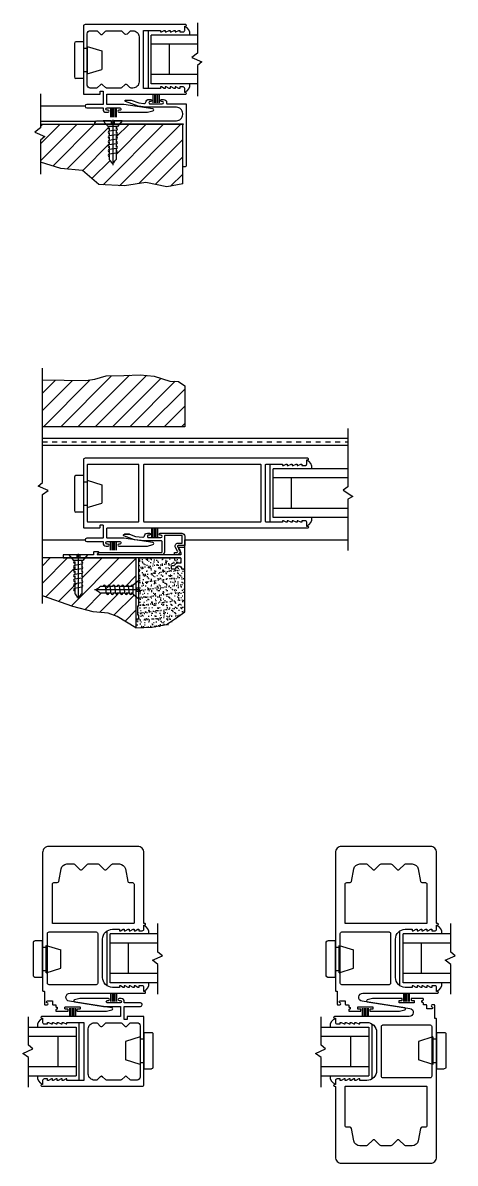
# Model space of a CAD drawing. Extents: x -31.7 to 55.9, y -31.6 to 29.
# Drawn here: x -6.44 to 2.42, y -31.57 to -8.2 of the extents above; entities that cross this region are included whole.
import ezdxf

# ---------------------------------------------------------------- set-up
doc = ezdxf.new("R2010")
doc.units = 0
doc.header["$LTSCALE"] = 0.25
doc.header["$MEASUREMENT"] = 0
doc.linetypes.add('HIDDEN', pattern=[0.375, 0.25, -0.125])
doc.layers.get('0').update_dxf_attribs({"linetype": 'CONTINUOUS'})
for name, color, linetype in [('FRAME', 1, 'CONTINUOUS'), ('GLASS-VINYL', 7, 'CONTINUOUS'), ('MISC', 7, 'CONTINUOUS'), ('SASH', 5, 'CONTINUOUS'), ('SEAL', 7, 'CONTINUOUS'), ('SILL-PAN', 7, 'CONTINUOUS'), ('TEXT', 7, 'CONTINUOUS'), ('VENT', 5, 'CONTINUOUS'), ('WALL', 7, 'CONTINUOUS')]:
    doc.layers.add(name, color=color, linetype=linetype)

# ---------------------------------------------------------------- blocks, each defined once
blk = doc.blocks.new('A$C02B45EA9')
for p, q in [((0, 0.909), (0.097, 0.793)), ((0.161, 0.909), (0, 0.909)), ((0.288, 0.793), (0.097, 0.793)), ((0.161, 0.909), (0.161, 0.857)), ((0.224, 0.857), (0.161, 0.857)), ((0.192, 0.929), (0.192, 0)), ((0.224, 0.909), (0.224, 0.857)), ((0.385, 0.909), (0.224, 0.909)), ((0.385, 0.909), (0.288, 0.793))]:
    blk.add_line(p, q)
at = {"linetype": 'Continuous'}
for p, q in [((0.142, 0.793), (0.118, 0.79)), ((0.267, 0.717), (0.118, 0.695)), ((0.122, 0.793), (0.122, 0.79)), ((0.122, 0.766), (0.122, 0.696)), ((0.263, 0.793), (0.263, 0.741)), ((0.263, 0.716), (0.263, 0.647)), ((0.267, 0.623), (0.118, 0.601)), ((0.267, 0.528), (0.118, 0.507)), ((0.122, 0.671), (0.122, 0.601)), ((0.122, 0.577), (0.122, 0.507)), ((0.122, 0.483), (0.122, 0.413)), ((0.263, 0.622), (0.263, 0.553)), ((0.263, 0.528), (0.263, 0.458)), ((0.267, 0.434), (0.118, 0.412)), ((0.267, 0.34), (0.118, 0.318)), ((0.267, 0.246), (0.118, 0.224)), ((0.122, 0.388), (0.122, 0.319)), ((0.122, 0.307), (0.122, 0.237)), ((0.263, 0.433), (0.263, 0.364)), ((0.263, 0.339), (0.263, 0.237)), ((0.263, 0.245), (0.263, 0.112)), ((0.122, 0.213), (0.122, 0.112)), ((0.186, 0.034), (0.199, 0.034))]:
    blk.add_line(p, q, dxfattribs=at)
for centre, radius, start, end in [((0.122, 0.766), 0.0244, 90, 270), ((0.122, 0.766), 0.0244, 90, 270), ((0.263, 0.741), 0.0244, 270, 90), ((0.122, 0.671), 0.0244, 90, 270), ((0.122, 0.671), 0.0244, 90, 270), ((0.122, 0.577), 0.0244, 90, 270), ((0.122, 0.483), 0.0244, 90, 270), ((0.122, 0.483), 0.0244, 90, 270), ((0.263, 0.647), 0.0244, 270, 90), ((0.263, 0.553), 0.0244, 270, 90), ((0.263, 0.458), 0.0244, 270, 90), ((0.122, 0.388), 0.0244, 90, 270), ((0.122, 0.294), 0.0244, 90, 270), ((0.263, 0.364), 0.0244, 270, 90), ((0.263, 0.27), 0.0244, 270, 90), ((0.122, 0.2), 0.0244, 90, 270), ((0.034, -0.012), 0.152, 20.7051, 54.5638), ((0.186, 0.044), 0.00998, 191.7651, 270), ((0.199, 0.044), 0.00998, 270, 348.2349), ((0.351, -0.012), 0.152, 125.4362, 159.2949)]:
    blk.add_arc(centre, radius, start, end, dxfattribs=at)
blk = doc.blocks.new('A$C65D31368')
at = {"layer": 'MISC', "extrusion": (0, 0, -1), "xscale": 0.25, "yscale": 0.25, "zscale": -0.25}
blk.add_blockref('A$C02B45EA9', (-0.0962, 0), dxfattribs=at)
blk = doc.blocks.new('1-PIECE POCKET INTERLOCKER')
at = {"color": 7}
for p, q in [((0.478, 0.437), (0.478, 0.618)), ((0.509, 0.437), (0.509, 0.618)), ((0.54, 0.437), (0.54, 0.618)), ((0.571, 0.437), (0.571, 0.618)), ((0.602, 0.437), (0.602, 0.618))]:
    blk.add_line(p, q, dxfattribs=at)
at = {"color": 1}
blk.add_lwpolyline([(-0.015, 0), (1.793, 0, 0.414214), (1.803, 0.01), (1.803, 0.032), (1.763, 0.072), (1.443, 0.072), (1.433, 0.062), (1.423, 0.072), (0.125, 0.072, -0.414214), (0, 0.197), (0, 0.223, -0.414214), (0.125, 0.348), (0.756, 0.348), (0.914, 0.372), (1.171, 0.466, 0.8391), (1.166, 0.497), (1.058, 0.497), (0.897, 0.439), (0.795, 0.423, -0.424353), (0.756, 0.452, 0.380508), (0.692, 0.508), (0.652, 0.508, 0.999994), (0.652, 0.468), (0.667, 0.468, -1.000003), (0.667, 0.418), (0.417, 0.418, -0.999996), (0.417, 0.468), (0.432, 0.468, 1), (0.432, 0.508), (0.39, 0.508, 0.414214), (0.328, 0.446), (0.328, 0.428, -0.414214), (0.318, 0.418), (-0.062, 0.418, 0.414214), (-0.072, 0.408), (-0.072, -0.841, 0.414214), (-0.038, -0.875), (-0.01, -0.875, 0.414214), (0, -0.865), (0, -0.601), (0, -0.015)], format="xyb", close=True, dxfattribs=at)
at = {"xscale": 4, "yscale": 4, "zscale": 4}
blk.add_blockref('A$C65D31368', (1.241, -0.837), dxfattribs=at)
blk = doc.blocks.new('3006 STD POST-INTERLOCKER')
for points in [[(-2.074, -0.666), (-2.074, -0.58, -0.414214), (-2.043, -0.55), (-1.974, -0.55), (-1.974, -0.58), (-1.954, -0.58), (-1.894, -0.55), (-1.874, -0.55), (-1.874, -0.58), (-1.854, -0.58), (-1.794, -0.55), (-1.774, -0.55), (-1.774, -0.58), (-1.754, -0.58), (-1.694, -0.55), (-1.674, -0.55), (-1.674, -0.58), (-1.654, -0.58), (-1.594, -0.55), (-1.574, -0.55), (-1.574, -0.58), (-1.231, -0.58), (-1.231, 0.61), (-1.574, 0.61), (-1.574, 0.581), (-1.594, 0.581), (-1.654, 0.61), (-1.674, 0.61), (-1.674, 0.581), (-1.694, 0.581), (-1.754, 0.61), (-1.774, 0.61), (-1.774, 0.581), (-1.794, 0.581), (-1.854, 0.61), (-1.874, 0.61), (-1.874, 0.581), (-1.894, 0.581), (-1.954, 0.61), (-1.974, 0.61), (-1.974, 0.581), (-2.043, 0.581, -0.414214), (-2.074, 0.611), (-2.074, 0.696), (-2.094, 0.696, -0.999996), (-2.094, 0.728), (-0.031, 0.728, -0.414214), (0, 0.697), (0, -0.697), (-0.338, -0.697), (-0.338, -0.635), (-0.4, -0.635), (-0.4, -0.908), (-0.066, -0.908, -1), (-0.066, -0.979), (-0.4, -0.979), (-0.4, -1.006, -0.414214), (-0.462, -1.068), (-0.504, -1.068, -1), (-0.504, -1.028), (-0.484, -1.028, 0.999996), (-0.484, -0.979), (-0.744, -0.979, 1.000003), (-0.744, -1.028), (-0.724, -1.028, -0.999994), (-0.724, -1.068), (-1.312, -1.068), (-1.422, -1.039, -0.811415), (-1.42, -1), (-0.828, -0.908), (-0.478, -0.908), (-0.478, -0.697), (-2.094, -0.697, -0.999996), (-2.094, -0.666), (-2.074, -0.666)], [(-0.891, 0.535), (-0.96, 0.604), (-1.012, 0.604, 0.414214), (-1.137, 0.479), (-1.137, -0.447, 0.414214), (-1.012, -0.572), (-0.973, -0.572, 0.198912), (-0.951, -0.563), (-0.891, -0.504, -0.414214), (-0.847, -0.504), (-0.787, -0.563, 0.198912), (-0.765, -0.572), (-0.473, -0.572, 0.198912), (-0.451, -0.563), (-0.391, -0.504, -0.414214), (-0.347, -0.504), (-0.287, -0.563, 0.198912), (-0.265, -0.572), (-0.138, -0.572, 0.414214), (-0.076, -0.51), (-0.076, 0.542, 0.414214), (-0.138, 0.604), (-0.265, 0.604, 0.198912), (-0.287, 0.594), (-0.347, 0.535, -0.414214), (-0.391, 0.535), (-0.451, 0.594, 0.198912), (-0.473, 0.604), (-0.765, 0.604, 0.198912), (-0.787, 0.594), (-0.847, 0.535)]]:
    blk.add_lwpolyline(points, format="xyb")
blk.add_arc((-0.869, 0.557), 0.031, 225.0005, 315.0002)
blk = doc.blocks.new('Door Bumper - Button Head - Top')
for p, q in [((-5.543, -9.799), (-5.7, -9.799)), ((-5.543, -9.799), (-5.543, -10.549)), ((-5.731, -9.83), (-5.731, -10.518)), ((-5.467, -9.934), (-5.543, -9.934)), ((-5.467, -9.893), (-5.169, -9.986)), ((-5.467, -9.893), (-5.467, -10.455)), ((-5.169, -9.986), (-5.169, -10.362)), ((-5.467, -10.414), (-5.543, -10.414)), ((-5.467, -10.455), (-5.169, -10.362)), ((-5.543, -10.549), (-5.7, -10.549))]:
    blk.add_line(p, q)
for centre, start, end in [((-5.7, -9.83), 90, 180), ((-5.7, -10.518), 180, 270)]:
    blk.add_arc(centre, 0.031, start, end)
blk = doc.blocks.new('A$C3DB10A03')
at = {"linetype": 'Continuous'}
for p, q in [((0.213, 0.263), (0.112, 0.263)), ((0.246, 0.118), (0.224, 0.267)), ((0.307, 0.263), (0.237, 0.263)), ((0.34, 0.118), (0.318, 0.267)), ((0.388, 0.263), (0.319, 0.263)), ((0.434, 0.118), (0.412, 0.267)), ((0.483, 0.263), (0.413, 0.263)), ((0.528, 0.118), (0.507, 0.267)), ((0.577, 0.263), (0.507, 0.263)), ((0.623, 0.118), (0.601, 0.267)), ((0.671, 0.263), (0.601, 0.263)), ((0.717, 0.118), (0.695, 0.267)), ((0.766, 0.263), (0.696, 0.263)), ((0.793, 0.243), (0.79, 0.267)), ((0.793, 0.263), (0.79, 0.263)), ((0.034, 0.199), (0.034, 0.186)), ((0.245, 0.122), (0.112, 0.122)), ((0.339, 0.122), (0.237, 0.122)), ((0.433, 0.122), (0.364, 0.122)), ((0.528, 0.122), (0.458, 0.122)), ((0.622, 0.122), (0.553, 0.122)), ((0.716, 0.122), (0.647, 0.122)), ((0.793, 0.122), (0.741, 0.122))]:
    blk.add_line(p, q, dxfattribs=at)
for p, q in [((0.909, 0.385), (0.793, 0.288)), ((0.793, 0.097), (0.793, 0.288)), ((0.909, 0.224), (0.909, 0.385)), ((0.929, 0.192), (0, 0.192)), ((0.909, 0), (0.793, 0.097)), ((0.857, 0.161), (0.857, 0.224)), ((0.909, 0.224), (0.857, 0.224)), ((0.909, 0.161), (0.857, 0.161)), ((0.909, 0), (0.909, 0.161))]:
    blk.add_line(p, q)
for centre, radius, start, end in [((-0.012, 0.351), 0.152, 290.7051, 324.5638), ((0.2, 0.263), 0.0244, 0, 180), ((0.294, 0.263), 0.0244, 0, 180), ((0.388, 0.263), 0.0244, 0, 180), ((0.483, 0.263), 0.0244, 0, 180), ((0.483, 0.263), 0.0244, 0, 180), ((0.577, 0.263), 0.0244, 0, 180), ((0.671, 0.263), 0.0244, 0, 180), ((0.671, 0.263), 0.0244, 0, 180), ((0.766, 0.263), 0.0244, 0, 180), ((0.766, 0.263), 0.0244, 0, 180), ((0.044, 0.199), 0.00998, 101.7651, 180), ((0.044, 0.186), 0.00998, 180, 258.2349), ((-0.012, 0.034), 0.152, 35.4362, 69.2949), ((0.27, 0.122), 0.0244, 180, 0), ((0.364, 0.122), 0.0244, 180, 0), ((0.458, 0.122), 0.0244, 180, 0), ((0.553, 0.122), 0.0244, 180, 0), ((0.647, 0.122), 0.0244, 180, 0), ((0.741, 0.122), 0.0244, 180, 0)]:
    blk.add_arc(centre, radius, start, end, dxfattribs=at)
blk = doc.blocks.new('A$C078B526A')
for p, q in [((0, 0.909), (0.097, 0.793)), ((0.161, 0.909), (0, 0.909)), ((0.288, 0.793), (0.097, 0.793)), ((0.161, 0.909), (0.161, 0.857)), ((0.224, 0.857), (0.161, 0.857)), ((0.192, 0.929), (0.192, 0)), ((0.224, 0.909), (0.224, 0.857)), ((0.385, 0.909), (0.224, 0.909)), ((0.385, 0.909), (0.288, 0.793))]:
    blk.add_line(p, q)
at = {"linetype": 'Continuous'}
for p, q in [((0.142, 0.793), (0.118, 0.79)), ((0.267, 0.717), (0.118, 0.695)), ((0.122, 0.793), (0.122, 0.79)), ((0.122, 0.766), (0.122, 0.696)), ((0.263, 0.793), (0.263, 0.741)), ((0.263, 0.716), (0.263, 0.647)), ((0.267, 0.623), (0.118, 0.601)), ((0.267, 0.528), (0.118, 0.507)), ((0.122, 0.671), (0.122, 0.601)), ((0.122, 0.577), (0.122, 0.507)), ((0.122, 0.483), (0.122, 0.413)), ((0.263, 0.622), (0.263, 0.553)), ((0.263, 0.528), (0.263, 0.458)), ((0.267, 0.434), (0.118, 0.412)), ((0.267, 0.34), (0.118, 0.318)), ((0.267, 0.246), (0.118, 0.224)), ((0.122, 0.388), (0.122, 0.319)), ((0.122, 0.307), (0.122, 0.237)), ((0.263, 0.433), (0.263, 0.364)), ((0.263, 0.339), (0.263, 0.237)), ((0.263, 0.245), (0.263, 0.112)), ((0.122, 0.213), (0.122, 0.112)), ((0.186, 0.034), (0.199, 0.034))]:
    blk.add_line(p, q, dxfattribs=at)
for centre, radius, start, end in [((0.122, 0.766), 0.0244, 90, 270), ((0.122, 0.766), 0.0244, 90, 270), ((0.263, 0.741), 0.0244, 270, 90), ((0.122, 0.671), 0.0244, 90, 270), ((0.122, 0.671), 0.0244, 90, 270), ((0.122, 0.577), 0.0244, 90, 270), ((0.122, 0.483), 0.0244, 90, 270), ((0.122, 0.483), 0.0244, 90, 270), ((0.263, 0.647), 0.0244, 270, 90), ((0.263, 0.553), 0.0244, 270, 90), ((0.263, 0.458), 0.0244, 270, 90), ((0.122, 0.388), 0.0244, 90, 270), ((0.122, 0.294), 0.0244, 90, 270), ((0.263, 0.364), 0.0244, 270, 90), ((0.263, 0.27), 0.0244, 270, 90), ((0.122, 0.2), 0.0244, 90, 270), ((0.034, -0.012), 0.152, 20.7051, 54.5638), ((0.186, 0.044), 0.00998, 191.7651, 270), ((0.199, 0.044), 0.00998, 270, 348.2349), ((0.351, -0.012), 0.152, 125.4362, 159.2949)]:
    blk.add_arc(centre, radius, start, end, dxfattribs=at)
blk = doc.blocks.new('3756 2 pc Post Interlocker')
for p, q in [((-0.678, 0.418), (-0.678, 0.598)), ((-0.647, 0.418), (-0.647, 0.598)), ((-0.616, 0.418), (-0.616, 0.598)), ((-0.585, 0.418), (-0.585, 0.598)), ((-0.554, 0.418), (-0.554, 0.598))]:
    blk.add_line(p, q)
blk.add_lwpolyline([(-1.133, 0.487), (-1.01, 0.442), (-0.862, 0.425, 0.41874), (-0.827, 0.452, -0.384071), (-0.766, 0.508), (-0.726, 0.508, -0.999994), (-0.726, 0.468), (-0.741, 0.468, 1.000003), (-0.741, 0.418), (-0.491, 0.418, 0.999996), (-0.491, 0.468), (-0.506, 0.468, -1), (-0.506, 0.508), (-0.062, 0.508, -0.414214), (0, 0.446), (0, 0.318), (0, 0.262, -0.414214), (-0.01, 0.252), (-0.138, 0.252, 0.577352), (-0.146, 0.237), (-0.103, 0.161, -0.339456), (-0.112, 0.089), (-0.139, 0.062), (-0.2, 0.062, -0.414214), (-0.21, 0.072), (-0.21, 0.102, -0.414214), (-0.2, 0.112), (-0.164, 0.112, 0.198912), (-0.157, 0.115), (-0.147, 0.124, 0.339456), (-0.146, 0.136), (-0.19, 0.212, -0.577352), (-0.138, 0.302), (-0.06, 0.302, 0.414214), (-0.05, 0.312), (-0.05, 0.448, 0.414214), (-0.06, 0.458), (-0.406, 0.458, 0.414214), (-0.416, 0.448), (-0.416, 0.122, -0.414214), (-0.476, 0.062), (-1.784, 0.062, -0.668179), (-1.791, 0.079), (-1.761, 0.109, -0.198912), (-1.754, 0.112), (-0.476, 0.112, 0.414214), (-0.466, 0.122), (-0.466, 0.338, 0.414214), (-0.476, 0.348), (-0.828, 0.348), (-1.028, 0.372), (-1.247, 0.452, -0.701346), (-1.234, 0.487), (-1.133, 0.487), (-1.234, 0.487)], format="xyb")
blk.add_lwpolyline([(-0.08, -0.01), (-0.08, -0.099, -0.414214), (-0.09, -0.109), (-0.126, -0.109, 0.258619), (-0.225, -0.164), (-0.267, -0.164, 0.414214), (-0.277, -0.174), (-0.277, -0.216, 0.414214), (-0.267, -0.226), (-0.188, -0.226, -1), (-0.064, -0.226), (-0.01, -0.226, 0.414214), (0, -0.216), (0, 0.202, 0.414214), (-0.01, 0.212), (-0.116, 0.212, 0.57735), (-0.129, 0.189), (-0.08, 0.105), (-0.08, 0.072, -0.414214), (-0.09, 0.062), (-1.784, 0.062, -0.668179), (-1.791, 0.079), (-1.763, 0.107, 0.668179), (-1.77, 0.124), (-1.86, 0.124, 0.414214), (-1.87, 0.114), (-1.87, 0.072, -0.414214), (-1.88, 0.062), (-2.167, 0.062), (-2.182, 0.047), (-2.197, 0.062), (-2.485, 0.062, 0.414214), (-2.495, 0.052), (-2.495, 0.01, 0.414214), (-2.485, 0), (-1.01, 0, -0.414214), (-1, -0.01), (-1, -1.237, 0.414214), (-0.987, -1.25), (-0.951, -1.25, 0.414214), (-0.938, -1.237), (-0.938, -1.17), (-0.96, -1.17), (-0.96, -0.982), (-0.938, -0.982), (-0.938, -0.01, -0.414214), (-0.928, 0), (-0.09, 0, -0.414214)], format="xyb", close=True)
for name, p in [('A$C078B526A', (-2.375, -0.847)), ('A$C3DB10A03', (-1.847, -0.846))]:
    blk.add_blockref(name, p)
blk = doc.blocks.new('A$C1D443341')
for p, q in [((0, 0.719), (0, 0.031)), ((0.188, 0.75), (0.031, 0.75)), ((0.188, 0.75), (0.188, 0)), ((0.264, 0.615), (0.188, 0.615)), ((0.264, 0.656), (0.562, 0.563)), ((0.264, 0.656), (0.264, 0.094)), ((0.562, 0.563), (0.562, 0.187)), ((0.188, 0), (0.031, 0)), ((0.264, 0.135), (0.188, 0.135)), ((0.264, 0.094), (0.562, 0.187))]:
    blk.add_line(p, q)
for centre, start, end in [((0.031, 0.719), 90, 180), ((0.031, 0.031), 180, 270)]:
    blk.add_arc(centre, 0.031, start, end)
blk = doc.blocks.new('A$C47D80548')
at = {"layer": 'MISC', "xscale": 0.25, "yscale": 0.25, "zscale": 0.25}
blk.add_blockref('A$C1D443341', (0, 0), dxfattribs=at)
blk = doc.blocks.new('A$C1B9D595B')
at = {"layer": 'FRAME', "rotation": 180}
blk.add_blockref('A$C47D80548', (0.1405, 0.1875), dxfattribs=at)
blk = doc.blocks.new('A$C363677CB')
at = {"layer": 'SASH', "rotation": 180}
blk.add_blockref('A$C1B9D595B', (0.1405, 0.1875), dxfattribs=at)
blk = doc.blocks.new('BUMPER')
at = {"layer": 'TEXT', "rotation": 180}
blk.add_blockref('A$C363677CB', (0.047, 0.0937), dxfattribs=at)
blk = doc.blocks.new('3034 HP INTERLOCKER')
for points in [[(0.668, -0.713), (-0.864, -0.713, -0.414214), (-0.879, -0.698), (-0.879, -0.696, -0.414214), (-0.864, -0.681), (-0.843, -0.681), (-0.843, -0.596, -0.414214), (-0.812, -0.565), (-0.743, -0.565), (-0.743, -0.595), (-0.723, -0.595), (-0.663, -0.565), (-0.643, -0.565), (-0.643, -0.595), (-0.623, -0.595), (-0.563, -0.565), (-0.543, -0.565), (-0.543, -0.595), (-0.523, -0.595), (-0.463, -0.565), (-0.443, -0.565), (-0.443, -0.595), (-0.423, -0.595), (-0.363, -0.565), (-0.343, -0.565), (-0.343, -0.595), (-0.2, -0.595, 0.414214), (0, -0.395), (0, 0.395, 0.414214), (-0.2, 0.595), (-0.343, 0.595), (-0.343, 0.565), (-0.363, 0.565), (-0.423, 0.595), (-0.443, 0.595), (-0.443, 0.565), (-0.463, 0.565), (-0.523, 0.595), (-0.543, 0.595), (-0.543, 0.565), (-0.563, 0.565), (-0.623, 0.595), (-0.643, 0.595), (-0.643, 0.565), (-0.663, 0.565), (-0.723, 0.595), (-0.743, 0.595), (-0.743, 0.565), (-0.812, 0.565, -0.414214), (-0.843, 0.596), (-0.843, 0.681), (-0.864, 0.681, -0.414214), (-0.879, 0.696), (-0.879, 0.698, -0.414214), (-0.864, 0.713), (-0.853, 0.713, 0.414214), (-0.843, 0.723), (-0.843, 2.166, -0.414214), (-0.718, 2.291), (1.106, 2.291, -0.414214), (1.231, 2.166), (1.231, -0.663, -0.414214), (1.221, -0.673), (1.203, -0.673, 0.414214), (1.193, -0.683), (1.193, -0.942, -0.414214), (1.183, -0.952), (1.137, -0.952, -0.939023), (1.135, -0.916, 0.825462), (1.131, -0.87), (1.038, -0.87, 0.414214), (1.028, -0.88), (1.028, -0.942, -0.414214), (1.018, -0.952), (0.969, -0.952, 0.414214), (0.959, -0.962), (0.959, -0.986, -0.414214), (0.941, -1.004), (0.939, -1.004, 0.414214), (0.929, -1.014), (0.929, -1.034, 0.414214), (0.939, -1.044), (0.941, -1.044, -0.414214), (0.959, -1.062), (0.959, -1.074, -0.414214), (0.949, -1.084), (0.717, -1.084, -0.414214), (0.707, -1.074), (0.707, -1.054, -0.414214), (0.717, -1.044), (0.762, -1.044, 0.414214), (0.772, -1.034), (0.772, -1.004, 0.414214), (0.762, -0.994), (0.472, -0.994, 0.414214), (0.462, -1.004), (0.462, -1.034, 0.414214), (0.472, -1.044), (0.517, -1.044, -0.414214), (0.527, -1.054), (0.527, -1.074, -0.414214), (0.517, -1.084), (-0.081, -1.084), (-0.191, -1.054, -0.811411), (-0.189, -1.015), (0.681, -0.881, 0.924595)], [(0.731, 1.933), (0.592, 1.933, 0.198912), (0.57, 1.924), (0.466, 1.82, -0.414214), (0.422, 1.82), (0.318, 1.924, 0.198912), (0.296, 1.933), (0.092, 1.933, 0.198912), (0.07, 1.924), (-0.034, 1.82, -0.414214), (-0.078, 1.82), (-0.182, 1.924, 0.198912), (-0.204, 1.933), (-0.343, 1.933, 0.360886), (-0.465, 1.831), (-0.513, 1.577, -0.358365), (-0.543, 1.552), (-0.612, 1.552, 0.414214), (-0.643, 1.521), (-0.643, 0.723, 0.414214), (-0.633, 0.713), (1.021, 0.713, 0.414214), (1.031, 0.723), (1.031, 1.521, 0.414214), (1, 1.552), (0.931, 1.552, -0.358365), (0.901, 1.577), (0.853, 1.831, 0.360886)], [(1.099, -0.542, 0.414214), (1.13, -0.511), (1.13, 0.51, 0.414214), (1.099, 0.541), (0.132, 0.541, 0.414214), (0.101, 0.51), (0.101, -0.511, 0.414214), (0.132, -0.542)]]:
    blk.add_lwpolyline(points, format="xyb", close=True)
blk = doc.blocks.new('3704_2.5in_Pocket_Sightline_Interlocker')
blk.add_lwpolyline([(0.863, -0.713, 1.271834), (0.863, -0.681), (0.843, -0.681), (0.843, -0.596, 0.414214), (0.812, -0.565), (0.743, -0.565), (0.743, -0.595), (0.723, -0.595), (0.663, -0.565), (0.643, -0.565), (0.643, -0.595), (0.623, -0.595), (0.563, -0.565), (0.543, -0.565), (0.543, -0.595), (0.523, -0.595), (0.463, -0.565), (0.443, -0.565), (0.443, -0.595), (0.423, -0.595), (0.363, -0.565), (0.343, -0.565), (0.343, -0.595), (0.01, -0.595, -0.414214), (0, -0.585), (0, 0.585, -0.414214), (0.01, 0.595), (0.343, 0.595), (0.343, 0.565), (0.363, 0.565), (0.423, 0.595), (0.443, 0.595), (0.443, 0.565), (0.463, 0.565), (0.523, 0.595), (0.543, 0.595), (0.543, 0.565), (0.563, 0.565), (0.623, 0.595), (0.643, 0.595), (0.643, 0.565), (0.663, 0.565), (0.723, 0.595), (0.743, 0.595), (0.743, 0.565), (0.812, 0.565, 0.414214), (0.843, 0.596), (0.843, 0.681), (0.863, 0.681, 1.112348), (0.863, 0.713), (-3.7, 0.713, 0.414214), (-3.731, 0.682), (-3.731, -0.703, 0.414214), (-3.721, -0.713), (-3.403, -0.713, 0.414214), (-3.393, -0.703), (-3.393, -0.661, -0.414214), (-3.383, -0.651), (-3.341, -0.651, -0.414214), (-3.331, -0.661), (-3.331, -0.914, -0.414214), (-3.341, -0.924), (-3.665, -0.924, 1), (-3.665, -0.994), (-3.331, -0.994), (-3.331, -1.022, 0.414214), (-3.269, -1.084), (-3.227, -1.084, 1), (-3.227, -1.044), (-3.247, -1.044, -0.999996), (-3.247, -0.994), (-2.987, -0.994, -1.000003), (-2.987, -1.044), (-3.007, -1.044, 0.999994), (-3.007, -1.084), (-2.419, -1.084), (-2.309, -1.054, 0.811415), (-2.311, -1.015), (-2.903, -0.924), (-3.243, -0.924, -0.414214), (-3.253, -0.914), (-3.253, -0.723, -0.414214), (-3.243, -0.713), (0.863, -0.713)], format="xyb")
for points in [[(-2.606, 0.588), (-3.645, 0.588, 0.414214), (-3.655, 0.578), (-3.655, -0.578, 0.414214), (-3.645, -0.588), (-2.606, -0.588, 0.414214), (-2.596, -0.578), (-2.596, 0.578, 0.414214)], [(-0.104, 0.588), (-2.492, 0.588, 0.414214), (-2.502, 0.578), (-2.502, -0.578, 0.414214), (-2.492, -0.588), (-0.104, -0.588, 0.414214), (-0.094, -0.578), (-0.094, 0.578, 0.414214)]]:
    blk.add_lwpolyline(points, format="xyb", close=True)

msp = doc.modelspace()

# ---------------------------------------------------------------- hatches: boundary and pattern name
h = msp.add_hatch()
h.set_pattern_fill('ANSI31', color=256, scale=2, style=0)
h.paths.add_polyline_path([(-3.16566, -10.27514), (-4.46668, -10.27514), (-4.50352, -10.31904), (-4.52807, -10.31904), (-4.52807, -10.34659, -0.94475952), (-4.5253, -10.39531), (-4.52807, -10.39571), (-4.52807, -10.44086, -0.94475952), (-4.5253, -10.48959), (-4.52807, -10.48999), (-4.52807, -10.53514, -0.94475952), (-4.5253, -10.58387), (-4.52807, -10.58427), (-4.52807, -10.62942, -0.94475952), (-4.5253, -10.67815), (-4.52807, -10.67855), (-4.52807, -10.7237, -0.94475952), (-4.5253, -10.77243), (-4.52807, -10.77283), (-4.52807, -10.81798, -0.94475952), (-4.5253, -10.86671), (-4.52807, -10.86711), (-4.52807, -10.8751), (-4.52807, -11.0001, 0.14882082), (-4.58211, -11.0702, -0.35527225), (-4.59188, -11.07814), (-4.61246, -11.07814, 0.0090398), (-4.61421, -11.07293, -0.07335709), (-4.61521, -11.0702, 0.14882082), (-4.66926, -11.0001), (-4.66926, -10.9367, -0.94475952), (-4.67203, -10.88798), (-4.66926, -10.88757), (-4.66926, -10.84242, -0.94475952), (-4.67203, -10.7937), (-4.66926, -10.79329), (-4.66926, -10.74814, -0.94475952), (-4.67203, -10.69942), (-4.66926, -10.69902), (-4.66926, -10.65387, -0.94475952), (-4.67203, -10.60514), (-4.66926, -10.60474), (-4.66926, -10.55959, -0.94475952), (-4.67203, -10.51086), (-4.66926, -10.51046), (-4.66926, -10.46531, -0.94475952), (-4.67203, -10.41658), (-4.66926, -10.41618), (-4.66926, -10.37103, -0.68357877), (-4.6858, -10.32859), (-4.73064, -10.27514), (-6.07758, -10.27514), (-6.07758, -10.35053), (-6.19181, -10.4348), (-5.98793, -10.52626), (-6.07758, -10.60053), (-6.07758, -11.05133), (-5.66419, -11.18318), (-5.21973, -11.22054), (-4.88681, -11.50931), (-4.35622, -11.53997), (-3.91982, -11.46707), (-3.49064, -11.56071), (-3.16566, -11.4963)])
at = {"layer": 'TEXT'}
h = msp.add_hatch(dxfattribs=at)
h.set_pattern_fill('ANSI31', color=256, scale=2, style=0)
h.set_pattern_definition([(45, (0.22255, -26.4977), (-0.1767767, 0.1767767), [])])
h.paths.add_polyline_path([(-3.12323, -15.63547), (-3.25129, -15.54385), (-3.42984, -15.54106), (-3.74755, -15.43988), (-4.03512, -15.40857), (-4.3739, -15.4261), (-4.73482, -15.4344), (-4.96583, -15.50148), (-5.15202, -15.52997), (-6.0386, -15.51602), (-6.0386, -16.47548), (-3.12272, -16.47547)])
edge = h.paths.add_edge_path()
edge.add_line((-5.37828, -19.50348), (-5.37551, -19.50308))
edge.add_line((-5.37551, -19.50308), (-5.37551, -19.45793))
edge.add_arc((-5.37551, -19.43349), 0.02444, 96.508147, 270, ccw=False)
edge.add_line((-5.37828, -19.4092), (-5.37551, -19.4088))
edge.add_line((-5.37551, -19.4088), (-5.37551, -19.36365))
edge.add_arc((-5.37551, -19.33921), 0.02444, 96.508147, 270, ccw=False)
edge.add_line((-5.37828, -19.31492), (-5.37551, -19.31452))
edge.add_line((-5.37551, -19.31452), (-5.37551, -19.26937))
edge.add_arc((-5.37551, -19.24493), 0.02444, 96.207693, 270, ccw=False)
edge.add_line((-5.37816, -19.22063), (-5.37551, -19.22025))
edge.add_line((-5.37551, -19.22025), (-5.37551, -19.21738))
edge.add_line((-5.37551, -19.21738), (-5.40006, -19.21738))
edge.add_line((-5.40006, -19.21738), (-5.4453, -19.16348))
edge.add_line((-5.4453, -19.16348), (-5.60742, -19.16348))
edge.add_line((-5.60742, -19.16348), (-6.0386, -19.16348))
edge.add_line((-6.0386, -19.16348), (-6.0386, -19.9423))
edge.add_line((-6.0386, -19.9423), (-5.4194, -20.15919))
edge.add_line((-5.4194, -20.15919), (-4.99974, -20.26837))
edge.add_line((-4.99974, -20.26837), (-4.69043, -20.29382))
edge.add_line((-4.69043, -20.29382), (-4.5056, -20.36606))
edge.add_line((-4.5056, -20.36606), (-4.12262, -20.5923))
edge.add_line((-4.12262, -20.5923), (-4.12262, -19.95679))
edge.add_line((-4.12262, -19.95679), (-4.17624, -19.9118))
edge.add_line((-4.17624, -19.9118), (-4.17624, -19.88725))
edge.add_line((-4.17624, -19.88725), (-4.20379, -19.88725))
edge.add_arc((-4.22823, -19.88725), 0.02444, 186.508147, 360, ccw=False)
edge.add_line((-4.25252, -19.89002), (-4.25292, -19.88725))
edge.add_line((-4.25292, -19.88725), (-4.29807, -19.88725))
edge.add_arc((-4.32251, -19.88725), 0.02444, 186.508147, 360, ccw=False)
edge.add_line((-4.3468, -19.89002), (-4.3472, -19.88725))
edge.add_line((-4.3472, -19.88725), (-4.39235, -19.88725))
edge.add_arc((-4.41679, -19.88725), 0.02444, 186.508147, 360, ccw=False)
edge.add_line((-4.44108, -19.89002), (-4.44148, -19.88725))
edge.add_line((-4.44148, -19.88725), (-4.48663, -19.88725))
edge.add_arc((-4.51107, -19.88725), 0.02444, 186.508147, 360, ccw=False)
edge.add_line((-4.53535, -19.89002), (-4.53576, -19.88725))
edge.add_line((-4.53576, -19.88725), (-4.58091, -19.88725))
edge.add_arc((-4.60535, -19.88725), 0.02444, 186.508147, 360, ccw=False)
edge.add_line((-4.62963, -19.89002), (-4.63004, -19.88725))
edge.add_line((-4.63004, -19.88725), (-4.67519, -19.88725))
edge.add_arc((-4.69963, -19.88725), 0.02444, 186.508147, 360, ccw=False)
edge.add_line((-4.72391, -19.89002), (-4.72431, -19.88725))
edge.add_line((-4.72431, -19.88725), (-4.73231, -19.88725))
edge.add_line((-4.73231, -19.88725), (-4.85731, -19.88725))
edge.add_arc((-4.98114, -19.97537), 0.15198, 35.436208, 69.294922)
edge.add_arc((-4.92537, -19.82343), 0.00998, 180, 258.234857, ccw=False)
edge.add_line((-4.93534, -19.82343), (-4.93534, -19.80286))
edge.add_arc((-4.98114, -19.65794), 0.15198, 287.535643, 289.607357)
edge.add_arc((-4.92537, -19.80987), 0.00998, 101.765143, 118.547291, ccw=False)
edge.add_arc((-4.98114, -19.65794), 0.15198, 290.705078, 324.563792)
edge.add_line((-4.85731, -19.74606), (-4.79391, -19.74606))
edge.add_arc((-4.76946, -19.74606), 0.02444, 6.508147, 180, ccw=False)
edge.add_line((-4.74518, -19.74329), (-4.73455, -19.81665))
edge.add_line((-4.73455, -19.81665), (-4.64027, -19.81665))
edge.add_line((-4.64027, -19.81665), (-4.6505, -19.74606))
edge.add_line((-4.6505, -19.74606), (-4.65074, -19.74606))
edge.add_line((-4.65074, -19.74606), (-4.69963, -19.74606))
edge.add_arc((-4.67519, -19.74606), 0.02444, 6.508147, 180, ccw=False)
edge.add_line((-4.6509, -19.74329), (-4.6505, -19.74606))
edge.add_line((-4.6505, -19.74606), (-4.60535, -19.74606))
edge.add_arc((-4.58091, -19.74606), 0.02444, 6.508147, 180, ccw=False)
edge.add_line((-4.55662, -19.74329), (-4.55622, -19.74606))
edge.add_line((-4.55622, -19.74606), (-4.51107, -19.74606))
edge.add_arc((-4.48663, -19.74606), 0.02444, 6.508147, 180, ccw=False)
edge.add_line((-4.46234, -19.74329), (-4.46194, -19.74606))
edge.add_line((-4.46194, -19.74606), (-4.41679, -19.74606))
edge.add_arc((-4.39235, -19.74606), 0.02444, 6.508147, 180, ccw=False)
edge.add_line((-4.36806, -19.74329), (-4.36766, -19.74606))
edge.add_line((-4.36766, -19.74606), (-4.32251, -19.74606))
edge.add_arc((-4.29807, -19.74606), 0.02444, 6.508147, 180, ccw=False)
edge.add_line((-4.27378, -19.74329), (-4.27338, -19.74606))
edge.add_line((-4.27338, -19.74606), (-4.22823, -19.74606))
edge.add_arc((-4.20379, -19.74606), 0.02444, 6.207693, 180, ccw=False)
edge.add_line((-4.17949, -19.74341), (-4.17911, -19.74606))
edge.add_line((-4.17911, -19.74606), (-4.17624, -19.74606))
edge.add_line((-4.17624, -19.74606), (-4.17624, -19.72151))
edge.add_line((-4.17624, -19.72151), (-4.12262, -19.67651))
edge.add_line((-4.12262, -19.67651), (-4.12262, -19.17197))
edge.add_arc((-4.13251, -19.17347), 0.01, 8.667505, 90)
edge.add_line((-4.13251, -19.16348), (-5.16454, -19.16348))
edge.add_line((-5.16454, -19.16348), (-5.20978, -19.21738))
edge.add_line((-5.20978, -19.21738), (-5.23432, -19.21738))
edge.add_line((-5.23432, -19.21738), (-5.23432, -19.24493))
edge.add_arc((-5.23432, -19.26937), 0.02444, -83.491853, 90, ccw=False)
edge.add_line((-5.23155, -19.29366), (-5.23432, -19.29406))
edge.add_line((-5.23432, -19.29406), (-5.23432, -19.33921))
edge.add_arc((-5.23432, -19.36365), 0.02444, -83.491853, 90, ccw=False)
edge.add_line((-5.23155, -19.38793), (-5.23432, -19.38834))
edge.add_line((-5.23432, -19.38834), (-5.23432, -19.43349))
edge.add_arc((-5.23432, -19.45793), 0.02444, -83.491853, 90, ccw=False)
edge.add_line((-5.23155, -19.48221), (-5.23432, -19.48262))
edge.add_line((-5.23432, -19.48262), (-5.23432, -19.52776))
edge.add_arc((-5.23432, -19.55221), 0.02444, -83.491853, 90, ccw=False)
edge.add_line((-5.23155, -19.57649), (-5.23432, -19.57689))
edge.add_line((-5.23432, -19.57689), (-5.23432, -19.62204))
edge.add_arc((-5.23432, -19.64649), 0.02444, -83.491853, 90, ccw=False)
edge.add_line((-5.23155, -19.67077), (-5.23432, -19.67117))
edge.add_line((-5.23432, -19.67117), (-5.23432, -19.71632))
edge.add_arc((-5.23432, -19.74077), 0.02444, -83.491853, 90, ccw=False)
edge.add_line((-5.23155, -19.76505), (-5.23432, -19.76545))
edge.add_line((-5.23432, -19.76545), (-5.23432, -19.77345))
edge.add_line((-5.23432, -19.77345), (-5.23432, -19.89845))
edge.add_arc((-5.14621, -20.02227), 0.15198, 125.436208, 159.294922)
edge.add_arc((-5.29814, -19.96651), 0.00998, 270, 348.234857, ccw=False)
edge.add_line((-5.29814, -19.97648), (-5.31871, -19.97648))
edge.add_arc((-5.46363, -20.02227), 0.15198, 17.535643, 19.607357)
edge.add_arc((-5.3117, -19.96651), 0.00998, 191.765143, 208.547291, ccw=False)
edge.add_arc((-5.46363, -20.02227), 0.15198, 20.705078, 54.563792)
edge.add_line((-5.37551, -19.89845), (-5.37551, -19.83505))
edge.add_arc((-5.37551, -19.8106), 0.02444, 96.508147, 270, ccw=False)
edge.add_line((-5.37828, -19.78632), (-5.30492, -19.77568))
edge.add_line((-5.30492, -19.77568), (-5.30492, -19.68141))
edge.add_line((-5.30492, -19.68141), (-5.37551, -19.69164))
edge.add_line((-5.37551, -19.69164), (-5.37551, -19.69188))
edge.add_line((-5.37551, -19.69188), (-5.37551, -19.74077))
edge.add_arc((-5.37551, -19.71632), 0.02444, 96.508147, 270, ccw=False)
edge.add_line((-5.37828, -19.69204), (-5.37551, -19.69164))
edge.add_line((-5.37551, -19.69164), (-5.37551, -19.64649))
edge.add_arc((-5.37551, -19.62204), 0.02444, 96.508147, 270, ccw=False)
edge.add_line((-5.37828, -19.59776), (-5.37551, -19.59736))
edge.add_line((-5.37551, -19.59736), (-5.37551, -19.55221))
edge.add_arc((-5.37551, -19.52776), 0.02444, 96.508147, 270, ccw=False)
at = {"layer": 'WALL'}
h = msp.add_hatch(dxfattribs=at)
h.set_pattern_fill('AR-SAND', color=256, scale=0.06, style=0)
h.set_pattern_definition([(37.5, (-19.58229, -28.86056), (-0.0037796, 0.11560943), [0, -0.0912, 0, -0.102, 0, -0.0975]), (7.5, (-19.58229, -28.86056), (0.1061866, 0.1693288), [0, -0.0492, 0, -0.0822, 0, -0.0315]), (327.5, (-19.65609, -28.86056), (0.1868485, 0.00033954), [0, -0.03, 0, -0.108, 0, -0.141]), (317.5, (-19.65609, -28.86056), (0.1803676, 0.0526605), [0, -0.015, 0, -0.0708, 0, -0.081])])
h.paths.add_polyline_path([(-3.39963, -19.379), (-3.39963, -19.337, -0.41421356), (-3.38963, -19.327), (-3.34794, -19.327, -0.25861907), (-3.24872, -19.272), (-3.21271, -19.272, 0.41421356), (-3.20271, -19.262), (-3.20271, -19.17347, 0.41421356), (-3.21271, -19.16348), (-4.05063, -19.16348, 0.41421356), (-4.06063, -19.17347), (-4.06063, -20.14538), (-4.08262, -20.14538), (-4.08262, -20.33336), (-4.06063, -20.33336), (-4.06063, -20.40002, -0.41421356), (-4.07396, -20.41335), (-4.10929, -20.41335, -0.41421356), (-4.12262, -20.40002), (-4.12262, -20.59231), (-3.52596, -20.57002), (-3.12278, -20.26439), (-3.12278, -19.38012, -0.38174914), (-3.13272, -19.389), (-3.18672, -19.389, 1), (-3.31072, -19.389), (-3.38963, -19.389, -0.41421356)])

# ---------------------------------------------------------------- linework, layer by layer
for p, q in [((-5.38472, -8.61764), (-5.38472, -9.30564)), ((-5.19672, -8.58664), (-5.35372, -8.58664)), ((-5.19672, -8.58664), (-5.19672, -9.33664)), ((-5.12072, -8.72164), (-5.19672, -8.72164)), ((-5.12072, -8.68064), (-4.82272, -8.77364)), ((-5.12072, -8.68064), (-5.12072, -9.24264)), ((-4.82272, -8.77364), (-4.82272, -9.14964)), ((-5.19672, -9.33664), (-5.35372, -9.33664)), ((-5.12072, -9.20164), (-5.19672, -9.20164)), ((-5.12072, -9.24264), (-4.82272, -9.14964))]:
    msp.add_line(p, q)
for centre, start, end in [((-5.35372, -8.61764), 90, 180), ((-5.35372, -9.30564), 180, 270)]:
    msp.add_arc(centre, 0.031, start, end)
at = {"layer": 'GLASS-VINYL'}
for p, q in [((-3.87522, -8.35114), (-3.87522, -9.54114)), ((-2.86485, -8.19614), (-2.86485, -8.82114)), ((-2.86485, -8.44614), (-3.81022, -8.44614)), ((-3.81022, -9.44614), (-3.81022, -8.44614)), ((-2.86485, -8.63364), (-3.81022, -8.63364)), ((-3.43522, -9.25864), (-3.43522, -8.63364)), ((-2.86485, -8.82114), (-2.97909, -8.90541)), ((-2.97909, -8.90541), (-2.77521, -8.99687)), ((-2.77521, -8.99687), (-2.86485, -9.07114)), ((-2.86485, -9.07114), (-2.86485, -9.69614)), ((-2.86485, -9.25864), (-3.81022, -9.25864)), ((-2.86485, -9.44614), (-3.81022, -9.44614)), ((-5.28367, -29.87098), (-5.28367, -28.68098)), ((0.71633, -29.83834), (0.71633, -28.71362)), ((-6.32695, -28.77598), (-5.34867, -28.77598)), ((-6.32695, -28.96348), (-5.34867, -28.96348)), ((-5.72367, -28.96348), (-5.72367, -29.58848)), ((-5.34867, -28.77598), (-5.34867, -29.77598)), ((-0.32695, -28.77598), (0.65133, -28.77598)), ((-0.32695, -28.96348), (0.65133, -28.96348)), ((0.27633, -28.96348), (0.27633, -29.58848)), ((0.65133, -28.77598), (0.65133, -29.77598)), ((-6.32695, -29.58848), (-5.34867, -29.58848)), ((-0.32695, -29.58848), (0.65133, -29.58848)), ((-6.32695, -29.77598), (-5.34867, -29.77598)), ((-0.32695, -29.77598), (0.65133, -29.77598))]:
    msp.add_line(p, q, dxfattribs=at)
at = {"layer": 'GLASS-VINYL', "color": 7}
for p, q in [((-1.37348, -18.42273), (-1.37348, -17.24673)), ((-1.30848, -18.33473), (-1.30848, -17.33473)), ((0.21606, -17.33473), (-1.30848, -17.33473)), ((0.21606, -17.52223), (-1.30848, -17.52223)), ((-0.93348, -18.14723), (-0.93348, -17.52223)), ((0.21606, -18.14723), (-1.30848, -18.14723)), ((0.21606, -18.33473), (-1.30848, -18.33473)), ((-4.71467, -27.93034), (-4.71467, -26.80562)), ((-4.64967, -27.86798), (-4.64967, -26.86798)), ((-3.67139, -26.86798), (-4.64967, -26.86798)), ((1.28533, -27.93034), (1.28533, -26.80562)), ((1.35033, -27.86798), (1.35033, -26.86798)), ((2.32861, -26.86798), (1.35033, -26.86798)), ((-3.67139, -27.05548), (-4.64967, -27.05548)), ((-4.27467, -27.68048), (-4.27467, -27.05548)), ((2.32861, -27.05548), (1.35033, -27.05548)), ((1.72533, -27.68048), (1.72533, -27.05548)), ((-3.67139, -27.68048), (-4.64967, -27.68048)), ((2.32861, -27.68048), (1.35033, -27.68048)), ((-3.67139, -27.86798), (-4.64967, -27.86798)), ((2.32861, -27.86798), (1.35033, -27.86798))]:
    msp.add_line(p, q, dxfattribs=at)
at = {"layer": 'GLASS-VINYL'}
for points in [[(-3.67139, -28.10149), (-3.67139, -27.49298), (-3.78563, -27.40872), (-3.58175, -27.31726), (-3.67139, -27.24298), (-3.67139, -26.6579)], [(2.32861, -28.10149), (2.32861, -27.49298), (2.21437, -27.40872), (2.41825, -27.31726), (2.32861, -27.24298), (2.32861, -26.6579)], [(-6.32695, -30.00949), (-6.32695, -29.40098), (-6.44118, -29.31672), (-6.2373, -29.22526), (-6.32695, -29.15098), (-6.32695, -28.56591)], [(-0.32695, -30.00949), (-0.32695, -29.40098), (-0.44118, -29.31672), (-0.2373, -29.22526), (-0.32695, -29.15098), (-0.32695, -28.56591)]]:
    msp.add_lwpolyline(points, dxfattribs=at)
for centre, start, end in [((-3.16828, -8.42161), 350.75972, 72.645769), ((-3.16828, -9.47067), 287.354231, 9.24028), ((-5.99061, -28.75145), 107.354231, 189.24028), ((0.00939, -28.75145), 107.354231, 189.24028), ((-5.99061, -29.80051), 170.75972, 252.645769), ((0.00939, -29.80051), 170.75972, 252.645769)]:
    msp.add_arc(centre, 0.15276, start, end, dxfattribs=at)
at = {"layer": 'GLASS-VINYL', "color": 7}
for centre, start, end in [((-0.66654, -17.3102), 350.75972, 72.645769), ((-0.66654, -18.35926), 287.354231, 9.24028), ((-4.00774, -26.84345), 350.75972, 72.645769), ((1.99226, -26.84345), 350.75972, 72.645769), ((-4.00774, -27.89251), 287.354231, 9.24028), ((1.99226, -27.89251), 287.354231, 9.24028)]:
    msp.add_arc(centre, 0.15276, start, end, dxfattribs=at)
at = {"layer": 'MISC'}
for p, q in [((-6.07758, -9.65014), (-6.07758, -10.35053)), ((-6.07758, -10.27514), (-3.16566, -10.27514)), ((-3.16566, -11.4963), (-3.16566, -10.27514)), ((-6.07758, -10.35053), (-6.19181, -10.4348)), ((-6.19181, -10.4348), (-5.98793, -10.52626)), ((-5.98793, -10.52626), (-6.07758, -10.60053)), ((-6.07758, -10.60053), (-6.07758, -11.30133))]:
    msp.add_line(p, q, dxfattribs=at)
at = {"layer": 'SEAL'}
for p, q in [((-4.64709, -9.9563), (-4.64709, -10.13049)), ((-4.61709, -9.9563), (-4.61709, -10.13049)), ((-4.58709, -9.9563), (-4.58709, -10.13049)), ((-4.55709, -9.9563), (-4.55709, -10.13049)), ((-4.52709, -9.9563), (-4.52709, -10.13049)), ((-4.64272, -19.00266), (-4.64272, -18.82848)), ((-4.61272, -19.00266), (-4.61272, -18.82848)), ((-4.58272, -19.00266), (-4.58272, -18.82848)), ((-4.55272, -19.00266), (-4.55272, -18.82848)), ((-4.52272, -19.00266), (-4.52272, -18.82848)), ((-4.63663, -28.25517), (-4.63663, -28.08098)), ((-4.60663, -28.25517), (-4.60663, -28.08098)), ((-4.57663, -28.25517), (-4.57663, -28.08098)), ((-4.54663, -28.25517), (-4.54663, -28.08098)), ((-4.51663, -28.25517), (-4.51663, -28.08098)), ((1.36337, -28.25517), (1.36337, -28.08098)), ((1.39337, -28.25517), (1.39337, -28.08098)), ((1.42337, -28.25517), (1.42337, -28.08098)), ((1.45337, -28.25517), (1.45337, -28.08098)), ((1.48337, -28.25517), (1.48337, -28.08098)), ((-5.48499, -28.3888), (-5.48499, -28.56298)), ((-5.45499, -28.3888), (-5.45499, -28.56298)), ((-5.42499, -28.3888), (-5.42499, -28.56298)), ((-5.39499, -28.3888), (-5.39499, -28.56298)), ((-5.36499, -28.3888), (-5.36499, -28.56298)), ((0.51501, -28.3888), (0.51501, -28.56298)), ((0.54501, -28.3888), (0.54501, -28.56298)), ((0.57501, -28.3888), (0.57501, -28.56298)), ((0.60501, -28.3888), (0.60501, -28.56298)), ((0.63501, -28.3888), (0.63501, -28.56298))]:
    msp.add_line(p, q, dxfattribs=at)
at = {"layer": 'SILL-PAN'}
for p, q in [((-6.07758, -9.90014), (-5.16536, -9.90014)), ((-6.07758, -10.21274), (-4.93826, -10.21274)), ((-6.0386, -16.71128), (0.21606, -16.71128))]:
    msp.add_line(p, q, dxfattribs=at)
at = {"layer": 'SILL-PAN', "linetype": 'HIDDEN'}
msp.add_line((-6.0386, -16.78078), (0.21606, -16.78078), dxfattribs=at)
at = {"layer": 'TEXT'}
msp.add_lwpolyline([(-3.16566, -11.4963), (-3.49064, -11.56071), (-3.91982, -11.46707), (-4.35622, -11.53997), (-4.88681, -11.50931), (-5.21973, -11.22054), (-5.66419, -11.18318), (-6.07758, -11.05133)], dxfattribs=at)
at = {"layer": 'VENT', "color": 5}
msp.add_arc((-4.83117, -29.81698), 0.031, 44.999824, 134.999518, dxfattribs=at)
at = {"layer": 'WALL'}
for p, q in [((-6.0386, -16.47548), (-6.0386, -15.47114)), ((-3.12272, -16.47547), (-6.0386, -16.47548)), ((-6.0386, -16.85028), (0.21606, -16.85028)), ((-6.0386, -18.78868), (-5.16539, -18.78868)), ((-3.12277, -20.26439), (-3.12255, -18.78868)), ((-3.12255, -18.78868), (0.21606, -18.78868)), ((-3.2126, -19.16348), (-6.0386, -19.16348)), ((-4.12262, -19.17347), (-4.12262, -20.59231))]:
    msp.add_line(p, q, dxfattribs=at)
for points in [[(-6.0386, -20.09399), (-6.0386, -17.86532), (-5.92437, -17.78105), (-6.12825, -17.68959), (-6.0386, -17.61532), (-6.0386, -15.27142)], [(-6.03861, -15.51602), (-5.15202, -15.52997), (-4.96583, -15.50148), (-4.73482, -15.4344), (-4.3739, -15.4261), (-4.03512, -15.40857), (-3.74755, -15.43988), (-3.42984, -15.54106), (-3.25129, -15.54385), (-3.12323, -15.63547), (-3.12272, -16.47547)], [(0.21606, -16.50777), (0.21606, -17.7076), (0.1238, -17.77128), (0.32032, -17.90179), (0.21606, -17.9576), (0.21606, -19.00772)], [(-4.12261, -20.59231), (-4.5056, -20.36606), (-4.69043, -20.29382), (-4.99974, -20.26837), (-5.4194, -20.15919), (-6.0386, -19.9423)], [(-4.12261, -20.59231), (-3.79795, -20.57953), (-3.49607, -20.52881), (-3.30983, -20.4036), (-3.12277, -20.26439)]]:
    msp.add_lwpolyline(points, dxfattribs=at)

# ---------------------------------------------------------------- block references
at = {"xscale": -1}
msp.add_blockref('1-PIECE POCKET INTERLOCKER', (-3.16566, -10.27514), dxfattribs=at)
at = {"layer": 'FRAME'}
msp.add_blockref('3756 2 pc Post Interlocker', (-3.12261, -19.16348), dxfattribs=at)
at = {"layer": 'MISC'}
msp.add_blockref('Door Bumper - Button Head - Top', (0.34587, -7.67605), dxfattribs=at)
at = {"layer": 'TEXT', "xscale": -4, "yscale": 4, "zscale": 4}
for p in [(-6.03617, -27.38348), (-0.03617, -27.38348)]:
    msp.add_blockref('BUMPER', p, dxfattribs=at)
at = {"layer": 'TEXT', "xscale": -4, "yscale": 4, "zscale": 4, "rotation": 180}
for p in [(-3.96217, -29.26048), (2.03783, -29.26048)]:
    msp.add_blockref('BUMPER', p, dxfattribs=at)
at = {"layer": 'VENT', "xscale": -1}
for name, p in [('3006 STD POST-INTERLOCKER', (-5.19672, -8.96164)), ('3034 HP INTERLOCKER', (-4.80517, -27.36798)), ('3034 HP INTERLOCKER', (1.19483, -27.36798))]:
    msp.add_blockref(name, p, dxfattribs=at)
at = {"layer": 'VENT'}
msp.add_blockref('3704_2.5in_Pocket_Sightline_Interlocker', (-1.46572, -17.83448), dxfattribs=at)
at = {"layer": 'VENT', "xscale": -1, "rotation": 180}
for name, p in [('3006 STD POST-INTERLOCKER', (-3.96217, -29.26048)), ('3034 HP INTERLOCKER', (0.80683, -29.27598))]:
    msp.add_blockref(name, p, dxfattribs=at)

doc.saveas('drawing.dxf')
